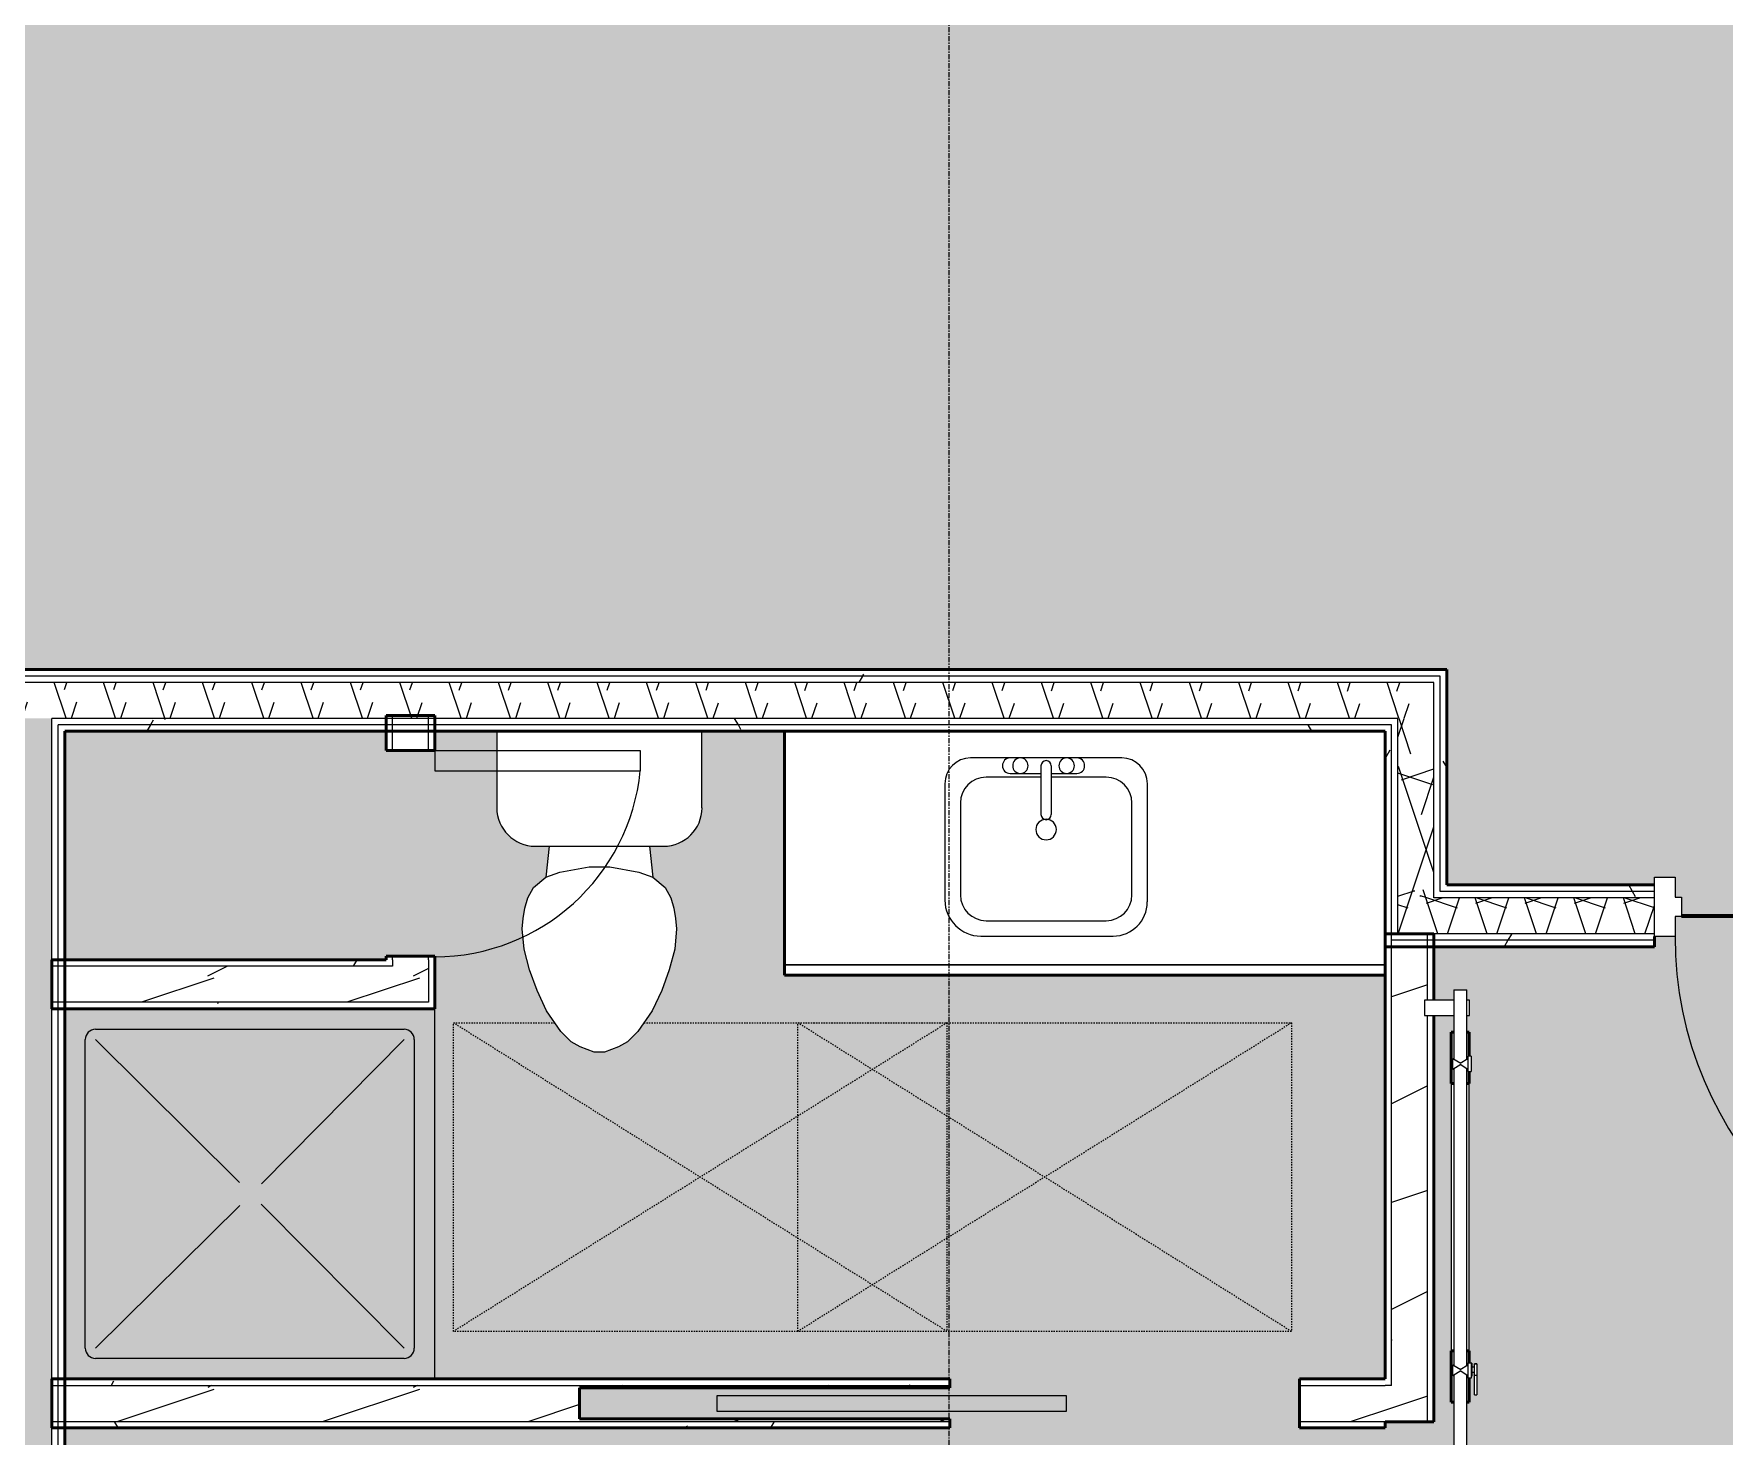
# Model space of a CAD drawing. Header units: inches. Extents: x -4292 to -464, y 9706 to 12474.
# Drawn here: x -2916.3 to -2751.9, y 11574.8 to 11711.2 of the extents above; entities that cross this region are included whole.
import ezdxf

# ---------------------------------------------------------------- set-up
doc = ezdxf.new("R2010")
doc.units = ezdxf.units.IN
doc.header["$MEASUREMENT"] = 0
doc.linetypes.add('Dash', pattern=[0.25, 0.125, -0.125])
doc.linetypes.add('Grid Line 1_2_', pattern=[0.875, 0.5, -0.125, 0.125, -0.125])
for name, color, linetype, lineweight in [('A-AREA-2', 32, 'Continuous', 70), ('A-AREA-PATT-4', 254, 'Continuous', 9), ('A-DOOR-1', 7, 'Continuous', 9), ('A-DOOR-2', 90, 'Continuous', 20), ('A-DOOR-3', 50, 'Continuous', 13), ('A-DOOR-4', 250, 'Continuous', 50), ('A-DOOR-6', 31, 'Continuous', 9), ('A-DOOR-FRAM', 31, 'Continuous', 20), ('A-GENM-HDLN-1', 7, 'Dash', 9), ('A-WALL', 113, 'Continuous', 13), ('A-WALL-2', 250, 'Continuous', 50), ('A-WALL-3', 50, 'Continuous', 13), ('A-WALL-PATT-1', 7, 'Continuous', 9), ('A-WALL-PATT-2', 8, 'Continuous', 9), ('A-WALL-PATT-5', 111, 'Continuous', 9), ('I-WALL-1', 2, 'Continuous', 50), ('P-SANR-FIXT-1', 7, 'Continuous', 9), ('Q-CASE-1', 250, 'Continuous', 50), ('Q-CASE-2', 7, 'Continuous', 9), ('S-GRID-1', 1, 'Grid Line 1_2_', 9)]:
    doc.layers.add(name, color=color, linetype=linetype, lineweight=lineweight)
doc.layers.add('A-AREA-PATT-6', color=254, linetype='Continuous', lineweight=9, transparency=1)
pattern_1 = [(0, (0, 0), (38.4, 9.6), [1.584, -27.216, 1.584, -27.216, -153.6]), (0, (0, 0), (38.4, 9.6), [-57.6, 1.584, -56.016, 1.584, -27.216, -67.2]), (0, (0, 0), (38.4, 9.6), [-144, 1.584, -17.616, 1.584, -46.416]), (120, (14.4, 4.8), (-27.513844, 28.4553755), [1.584, -27.216, 1.584, -27.216, -153.6]), (120, (14.4, 4.8), (-27.513844, 28.4553755), [-57.6, 1.584, -56.016, 1.584, -27.216, -67.2]), (120, (14.4, 4.8), (-27.513844, 28.4553755), [-144, 1.584, -17.616, 1.584, -46.416]), (240, (19.2, 24), (-10.886156, -38.0553755), [1.584, -27.216, 1.584, -27.216, -153.6]), (240, (19.2, 24), (-10.886156, -38.0553755), [-57.6, 1.584, -56.016, 1.584, -27.216, -67.2]), (240, (19.2, 24), (-10.886156, -38.0553755), [-144, 1.584, -17.616, 1.584, -46.416])]
pattern_2 = [(161.57, (0.6, 0.6), (-4.80033747, -0.00041462), [0, -34.152, 3.792, 0]), (18.43, (-0.6, 0.6), (-4.80033747, 0.00041462), [0, -34.152, 3.792, 0]), (108.43, (0.6, 0.6), (2.39913218, -12.00105099), [11.382, -26.562]), (71.57, (-0.6, 0.6), (2.39913218, 12.00105099), [11.382, -26.562])]
pattern_3 = [(216.87, (7.997, 19.992), (59.9755286, 39.9843071), [9.996, -89.964]), (206.565, (19.992, 13.994), (-19.991807, -19.992219), [22.352, -22.352]), (198.435, (19.992, 3.998), (-39.983821, -19.991955), [12.644, -50.576])]

msp = doc.modelspace()

# ---------------------------------------------------------------- hatches: boundary and pattern name
at = {"layer": 'A-AREA-PATT-4'}
h = msp.add_hatch(color=256, dxfattribs=at)
h.paths.add_polyline_path([(-2719.92, 11252.39), (-2714.91, 11252.39), (-2714.91, 11255.26), (-2717.72, 11255.26), (-2717.72, 11284.39), (-2718.67, 11284.39), (-2718.67, 11289.14), (-2717.72, 11289.14), (-2717.72, 11299.01), (-2733.85, 11299.01), (-2733.85, 11317.01), (-2729.85, 11317.01), (-2729.85, 11353.01), (-2733.85, 11353.01), (-2733.85, 11371.01), (-2717.72, 11371.01), (-2717.72, 11622.39), (-2718.72, 11622.39), (-2718.72, 11623.39), (-2720.72, 11623.39), (-2720.72, 11625.33), (-2721.35, 11625.33), (-2721.35, 11625.39), (-2756.1, 11625.39), (-2756.1, 11625.33), (-2756.72, 11625.33), (-2756.72, 11623.39), (-2758.72, 11623.39), (-2758.72, 11622.39), (-2780.17, 11622.39), (-2780.17, 11617.2), (-2778.23, 11617.2), (-2778.2, 11618.2), (-2776.98, 11618.2), (-2776.98, 11617.2), (-2776.7, 11617.2), (-2776.73, 11615.7), (-2776.98, 11615.7), (-2776.98, 11614.09), (-2776.73, 11614.09), (-2776.73, 11611.75), (-2776.55, 11611.75), (-2776.55, 11610.25), (-2776.73, 11610.25), (-2776.73, 11581.93), (-2776.55, 11581.93), (-2776.55, 11581.81), (-2776.48, 11581.76), (-2776.48, 11581.44), (-2776.23, 11581.44), (-2776.23, 11581.83), (-2775.98, 11581.78), (-2775.98, 11578.83), (-2776.23, 11578.89), (-2776.23, 11581.09), (-2776.48, 11581.04), (-2776.48, 11580.71), (-2776.55, 11580.71), (-2776.55, 11580.43), (-2776.73, 11580.43), (-2776.73, 11578.09), (-2776.98, 11578.09), (-2776.98, 11539.7), (-2776.7, 11539.7), (-2776.7, 11538.2), (-2776.98, 11538.2), (-2777, 11537.2), (-2778.23, 11537.2), (-2778.23, 11538.2), (-2780.17, 11538.2), (-2780.17, 11536.77), (-2759.72, 11536.77), (-2759.72, 11425.23), (-2764.47, 11425.23), (-2764.47, 11417.23), (-2800.22, 11417.23), (-2800.22, 11425.23), (-2889.32, 11425.23), (-2889.32, 11292.96), (-2881.82, 11292.96), (-2881.82, 11287.58), (-2886.57, 11287.58), (-2886.57, 11288.21), (-2913.32, 11288.21), (-2913.32, 11256.26), (-2886.57, 11256.26), (-2886.57, 11257.58), (-2881.82, 11257.58), (-2881.82, 11256.26), (-2754.72, 11256.26), (-2754.72, 11289.14), (-2748.67, 11289.14), (-2748.67, 11284.39), (-2749.97, 11284.39), (-2749.97, 11256.24), (-2752.94, 11256.24), (-2752.94, 11252.39), (-2720.92, 11252.39)], flags=0)
h.paths.add_polyline_path([(-2733.05, 11257.24), (-2747.92, 11257.24), (-2747.92, 11282.49), (-2738.42, 11282.49), (-2738.39, 11282.99), (-2737.93, 11282.99), (-2737.93, 11282.49), (-2721.66, 11282.49), (-2721.62, 11282.99), (-2720.94, 11282.99), (-2720.94, 11282.49), (-2719.92, 11282.49), (-2719.92, 11257.24), (-2720.92, 11257.24)], flags=0)
h.paths.add_polyline_path([(-2886.57, 11259.58), (-2911.73, 11259.58), (-2911.73, 11284.58), (-2885.73, 11284.58), (-2885.73, 11259.58), (-2885.95, 11259.58)], flags=0)
h.paths.add_polyline_path([(-2789.85, 11296.52), (-2824.85, 11296.52), (-2824.85, 11380.52), (-2789.85, 11380.52), (-2789.85, 11374.52), (-2788.85, 11374.52), (-2788.85, 11302.52), (-2789.85, 11302.52)], flags=0)
h.paths.add_polyline_path([(-2753.06, 11305.52), (-2773.85, 11305.52), (-2773.85, 11365.52), (-2743.85, 11365.52), (-2743.85, 11305.52), (-2750.6, 11305.52)], flags=0)
h.paths.add_polyline_path([(-2800.22, 11447.23), (-2764.47, 11447.23), (-2764.47, 11449.23), (-2800.22, 11449.23)], flags=0)
h.paths.add_polyline_path([(-2911.85, 11453.98), (-2794, 11453.98), (-2794, 11456.48), (-2793.25, 11456.48), (-2793.25, 11456.73), (-2791.87, 11456.73), (-2791.87, 11491.73), (-2793.25, 11491.73), (-2793.25, 11528.98), (-2794, 11528.98), (-2794, 11531.48), (-2793.25, 11531.48), (-2793.25, 11536.77), (-2784.92, 11536.77), (-2784.92, 11540.2), (-2780.17, 11540.2), (-2780.17, 11539.7), (-2778.23, 11539.7), (-2778.27, 11578.09), (-2778.48, 11578.09), (-2778.48, 11614.09), (-2778.23, 11614.09), (-2778.23, 11615.7), (-2780.17, 11615.7), (-2780.17, 11576.2), (-2784.92, 11576.2), (-2784.92, 11575.61), (-2793.25, 11575.61), (-2793.25, 11580.36), (-2784.92, 11580.36), (-2784.92, 11619.62), (-2843.32, 11619.62), (-2843.32, 11643.34), (-2851.35, 11643.34), (-2851.35, 11635.89), (-2851.47, 11634.93), (-2851.85, 11634.03), (-2852.44, 11633.26), (-2853.21, 11632.67), (-2854.11, 11632.29), (-2855.15, 11632.17), (-2856.46, 11632.17), (-2856.11, 11629.14), (-2854.92, 11628.14), (-2854.36, 11627.14), (-2854, 11625.63), (-2853.91, 11625.14), (-2853.82, 11624.14), (-2854, 11622.15), (-2854.54, 11620.14), (-2855.26, 11618.14), (-2856.26, 11616.06), (-2857.58, 11614.14), (-2858.58, 11613.14), (-2859.45, 11612.64), (-2860.82, 11612.14), (-2861.82, 11612.14), (-2863.25, 11612.67), (-2864.06, 11613.14), (-2865.06, 11614.14), (-2866.45, 11616.14), (-2867.38, 11618.14), (-2868.11, 11620.14), (-2868.65, 11622.15), (-2868.82, 11624.14), (-2868.65, 11625.63), (-2868.56, 11626.14), (-2868.29, 11627.14), (-2867.72, 11628.14), (-2866.53, 11629.14), (-2866.19, 11632.17), (-2867.57, 11632.17), (-2868.54, 11632.29), (-2869.44, 11632.67), (-2870.21, 11633.26), (-2870.87, 11634.2), (-2871.17, 11634.93), (-2871.3, 11635.89), (-2871.3, 11643.34), (-2877.32, 11643.34), (-2877.32, 11641.48), (-2882.07, 11641.48), (-2882.07, 11643.34), (-2913.32, 11643.34), (-2913.32, 11621.11), (-2882.07, 11621.11), (-2882.07, 11621.48), (-2877.32, 11621.48), (-2877.32, 11616.36), (-2913.32, 11616.36), (-2913.32, 11580.36), (-2827.25, 11580.36), (-2827.25, 11579.48), (-2863.25, 11579.48), (-2863.25, 11576.48), (-2827.25, 11576.48), (-2827.25, 11575.61), (-2913.32, 11575.61), (-2913.32, 11453.98)], flags=0)
h.paths.add_polyline_path([(-2781.92, 11453.98), (-2764.47, 11453.98), (-2764.47, 11532.02), (-2788.5, 11532.02), (-2788.5, 11531.48), (-2787.75, 11531.48), (-2787.75, 11528.98), (-2788.5, 11528.98), (-2788.5, 11528.73), (-2791.87, 11528.73), (-2791.87, 11493.73), (-2790.5, 11493.73), (-2790.5, 11456.73), (-2788.5, 11456.73), (-2788.5, 11456.48), (-2787.75, 11456.48), (-2787.75, 11453.98)], flags=0)
h.paths.add_polyline_path([(-2898.44, 11456.98), (-2911.85, 11456.98), (-2911.85, 11474.98), (-2893.85, 11474.98), (-2893.85, 11456.98)], flags=0)
h.paths.add_polyline_path([(-2893.85, 11477.98), (-2911.85, 11477.98), (-2911.85, 11537.98), (-2832.85, 11537.98), (-2832.85, 11477.98), (-2843.31, 11477.98)], flags=0)
h.paths.add_polyline_path([(-2911.85, 11540.91), (-2911.85, 11558.91), (-2893.85, 11558.91), (-2893.85, 11540.91), (-2903.41, 11540.91)], flags=0)
h.paths.add_polyline_path([(-2722.47, 11587.39), (-2722.47, 11623.39), (-2720.72, 11623.39), (-2720.72, 11587.39)], flags=0)
at = {"layer": 'A-AREA-PATT-6'}
h = msp.add_hatch(color=256, dxfattribs=at)
h.paths.add_polyline_path([(-2573.72, 10267.78), (-2609.72, 10267.78), (-2609.72, 10269.53), (-2573.72, 10269.53)], flags=0)
h.paths.add_polyline_path([(-2573.72, 11759), (-2609.72, 11759), (-2609.72, 11760.75), (-2573.72, 11760.75)], flags=0)
h.paths.add_polyline_path([(-2622.79, 10240.18), (-2589.26, 10240.18), (-2589.26, 10240.74), (-2587.26, 10240.74), (-2587.26, 10246.36), (-2573.72, 10246.36), (-2573.72, 10267.78), (-2571.97, 10267.78), (-2571.97, 10268.4), (-2570.72, 10268.4), (-2570.72, 10339.15), (-2571.97, 10339.15), (-2571.97, 10339.78), (-2573.72, 10339.78), (-2573.72, 10364.19), (-2493.57, 10364.19), (-2481.15, 10376.61), (-2481.68, 10377.14), (-2480.27, 10378.56), (-2478.9, 10377.19), (-2478.45, 10377.63), (-2477.17, 10376.35), (-2452.6, 10400.92), (-2453.88, 10402.2), (-2453.44, 10402.64), (-2454.81, 10404.01), (-2453.4, 10405.43), (-2452.87, 10404.9), (-2442.44, 10415.33), (-2453.18, 10426.07), (-2453.71, 10425.54), (-2455.12, 10426.95), (-2453.75, 10428.32), (-2454.2, 10428.76), (-2452.91, 10430.05), (-2477.49, 10454.62), (-2478.77, 10453.34), (-2479.21, 10453.78), (-2480.58, 10452.41), (-2481.99, 10453.82), (-2481.46, 10454.35), (-2490.13, 10463.01), (-2503.97, 10449.16), (-2508.22, 10449.16), (-2513.12, 10444.26), (-2513.12, 10449.16), (-2650.52, 10449.16), (-2650.52, 10470.39), (-2670.72, 10470.39), (-2670.72, 10469.64), (-2672.72, 10469.64), (-2672.72, 10471.58), (-2673.35, 10471.58), (-2673.35, 10473.39), (-2708.1, 10473.39), (-2708.1, 10471.58), (-2708.72, 10471.58), (-2708.72, 10469.64), (-2710.72, 10469.64), (-2710.72, 10470.39), (-2718.72, 10470.39), (-2718.72, 10469.64), (-2720.72, 10469.64), (-2720.72, 10471.58), (-2721.35, 10471.58), (-2721.35, 10473.39), (-2756.1, 10473.39), (-2756.1, 10471.58), (-2756.72, 10471.58), (-2756.72, 10469.64), (-2758.72, 10469.64), (-2758.72, 10470.39), (-2778.92, 10470.39), (-2778.92, 10449.44), (-3015.32, 10449.44), (-3015.32, 10470.39), (-3016.32, 10470.39), (-3016.32, 10470.64), (-3018.32, 10470.64), (-3018.32, 10472.58), (-3018.95, 10472.58), (-3018.95, 10473.39), (-3053.7, 10473.39), (-3053.7, 10472.58), (-3054.32, 10472.58), (-3054.32, 10470.64), (-3056.32, 10470.64), (-3056.32, 10470.39), (-3076.52, 10470.39), (-3076.52, 10449.44), (-3207.32, 10449.44), (-3207.32, 10470.39), (-3227.52, 10470.39), (-3227.52, 10470.64), (-3229.52, 10470.64), (-3229.52, 10472.58), (-3230.15, 10472.58), (-3230.15, 10473.39), (-3264.9, 10473.39), (-3264.9, 10472.58), (-3265.52, 10472.58), (-3265.52, 10470.64), (-3267.52, 10470.64), (-3267.52, 10470.39), (-3268.52, 10470.39), (-3268.52, 10449.16), (-3408.92, 10449.16), (-3408.92, 10851.39), (-3408.24, 10851.39), (-3408.24, 10852.89), (-3405.49, 10852.89), (-3405.49, 10869.57), (-3408.24, 10869.57), (-3408.24, 10871.07), (-3405.49, 10871.07), (-3405.49, 10889.26), (-3408.24, 10889.26), (-3408.24, 10890.76), (-3405.49, 10890.76), (-3405.49, 10908.94), (-3408.24, 10908.94), (-3408.24, 10910.44), (-3405.49, 10910.44), (-3405.49, 10928.62), (-3408.24, 10928.62), (-3408.24, 10930.12), (-3405.49, 10930.12), (-3405.49, 10948.31), (-3408.24, 10948.31), (-3408.24, 10949.81), (-3405.49, 10949.81), (-3405.49, 10967.99), (-3408.24, 10967.99), (-3408.24, 10969.49), (-3405.49, 10969.49), (-3405.49, 10987.67), (-3408.24, 10987.67), (-3408.24, 10989.17), (-3405.49, 10989.17), (-3405.49, 11007.36), (-3408.24, 11007.36), (-3408.24, 11008.86), (-3405.49, 11008.86), (-3405.49, 11027.04), (-3408.24, 11027.04), (-3408.24, 11028.54), (-3405.49, 11028.54), (-3405.49, 11046.73), (-3408.24, 11046.73), (-3408.24, 11048.23), (-3405.49, 11048.23), (-3405.49, 11066.41), (-3408.24, 11066.41), (-3408.24, 11067.91), (-3405.49, 11067.91), (-3405.49, 11086.29), (-3408.24, 11086.29), (-3408.24, 11087.79), (-3408.92, 11087.79), (-3408.92, 11649.61), (-3268.52, 11649.61), (-3268.52, 11628.39), (-3267.52, 11628.39), (-3267.52, 11628.14), (-3265.52, 11628.14), (-3265.52, 11626.2), (-3264.9, 11626.2), (-3264.9, 11625.39), (-3230.15, 11625.39), (-3230.15, 11626.2), (-3229.52, 11626.2), (-3229.52, 11628.14), (-3227.52, 11628.14), (-3227.52, 11628.39), (-3207.32, 11628.39), (-3207.32, 11649.34), (-3076.52, 11649.34), (-3076.52, 11628.39), (-3056.32, 11628.39), (-3056.32, 11628.14), (-3054.32, 11628.14), (-3054.32, 11626.2), (-3053.7, 11626.2), (-3053.7, 11625.39), (-3018.95, 11625.39), (-3018.95, 11626.2), (-3018.32, 11626.2), (-3018.32, 11628.14), (-3016.32, 11628.14), (-3016.32, 11628.39), (-3015.32, 11628.39), (-3015.32, 11649.34), (-2778.92, 11649.34), (-2778.92, 11628.39), (-2758.72, 11628.39), (-2758.72, 11629.14), (-2756.72, 11629.14), (-2756.72, 11627.2), (-2756.1, 11627.2), (-2756.1, 11625.39), (-2721.35, 11625.39), (-2721.35, 11627.2), (-2720.72, 11627.2), (-2720.72, 11629.14), (-2718.72, 11629.14), (-2718.72, 11628.39), (-2710.72, 11628.39), (-2710.72, 11629.14), (-2708.72, 11629.14), (-2708.72, 11627.2), (-2708.1, 11627.2), (-2708.1, 11625.39), (-2673.35, 11625.39), (-2673.35, 11627.2), (-2672.72, 11627.2), (-2672.72, 11629.14), (-2670.72, 11629.14), (-2670.72, 11628.39), (-2650.52, 11628.39), (-2650.52, 11649.61), (-2513.12, 11649.61), (-2513.12, 11654.52), (-2508.22, 11649.61), (-2503.97, 11649.61), (-2490.13, 11635.76), (-2481.46, 11644.43), (-2481.99, 11644.96), (-2480.58, 11646.37), (-2479.21, 11645), (-2478.77, 11645.44), (-2477.49, 11644.16), (-2452.91, 11668.73), (-2454.2, 11670.02), (-2453.75, 11670.46), (-2455.12, 11671.83), (-2453.71, 11673.24), (-2453.18, 11672.71), (-2442.44, 11683.45), (-2452.87, 11693.88), (-2453.4, 11693.35), (-2454.81, 11694.77), (-2453.44, 11696.14), (-2453.88, 11696.58), (-2452.6, 11697.86), (-2477.17, 11722.43), (-2478.45, 11721.15), (-2478.9, 11721.59), (-2480.27, 11720.22), (-2481.68, 11721.64), (-2481.15, 11722.17), (-2493.57, 11734.59), (-2573.72, 11734.59), (-2573.72, 11759), (-2571.97, 11759), (-2571.97, 11759.63), (-2570.72, 11759.63), (-2570.72, 11830.38), (-2571.97, 11830.38), (-2571.97, 11831), (-2573.72, 11831), (-2573.72, 11852.41), (-2587.26, 11852.41), (-2587.26, 11858.04), (-2589.26, 11858.04), (-2589.26, 11858.6), (-2625.26, 11858.6), (-2625.26, 11858.04), (-2627.26, 11858.04), (-2627.26, 11852.41), (-2634.92, 11852.41), (-2634.92, 11716.64), (-2736.7, 11716.64), (-2736.7, 11737.59), (-2737.7, 11737.59), (-2737.7, 11737.84), (-2739.7, 11737.84), (-2739.7, 11739.78), (-2740.32, 11739.78), (-2740.32, 11740.59), (-2775.07, 11740.59), (-2775.07, 11739.78), (-2775.7, 11739.78), (-2775.7, 11737.84), (-2777.7, 11737.84), (-2777.7, 11737.59), (-2797.9, 11737.59), (-2797.9, 11716.64), (-3072.92, 11716.64), (-3072.92, 11737.59), (-3093.12, 11737.59), (-3093.12, 11736.84), (-3095.12, 11736.84), (-3095.12, 11738.78), (-3095.75, 11738.78), (-3095.75, 11740.59), (-3130.5, 11740.59), (-3130.5, 11738.78), (-3131.12, 11738.78), (-3131.12, 11736.84), (-3133.12, 11736.84), (-3133.12, 11737.59), (-3141.12, 11737.59), (-3141.12, 11736.84), (-3143.12, 11736.84), (-3143.12, 11738.78), (-3143.75, 11738.78), (-3143.75, 11740.59), (-3178.5, 11740.59), (-3178.5, 11738.78), (-3179.12, 11738.78), (-3179.12, 11736.84), (-3181.12, 11736.84), (-3181.12, 11737.59), (-3201.32, 11737.59), (-3201.32, 11716.64), (-3418.52, 11716.64), (-3418.52, 11747.19), (-3455.52, 11747.19), (-3455.52, 11746.44), (-3457.52, 11746.44), (-3457.52, 11748.38), (-3458.15, 11748.38), (-3458.15, 11750.19), (-3492.9, 11750.19), (-3492.9, 11748.38), (-3493.52, 11748.38), (-3493.52, 11746.44), (-3495.52, 11746.44), (-3495.52, 11747.19), (-3498.92, 11747.19), (-3498.92, 11726.99), (-3499.17, 11726.99), (-3499.17, 11724.99), (-3501.11, 11724.99), (-3501.11, 11724.36), (-3501.92, 11724.36), (-3501.92, 11689.61), (-3501.11, 11689.61), (-3501.11, 11688.99), (-3499.17, 11688.99), (-3499.17, 11686.99), (-3498.92, 11686.99), (-3498.92, 11685.99), (-3477.97, 11685.99), (-3477.97, 11551.36), (-3479.87, 11551.36), (-3479.87, 11515.24), (-3486.06, 11515.24), (-3486.06, 11466.74), (-3479.87, 11466.74), (-3479.87, 11430.61), (-3607, 11430.61), (-3607, 11436.24), (-3609, 11436.24), (-3609, 11436.8), (-3645, 11436.8), (-3645, 11436.24), (-3647, 11436.24), (-3647, 11430.61), (-3662.12, 11430.61), (-3662.12, 11378.79), (-3652.72, 11378.79), (-3652.72, 11379.54), (-3650.72, 11379.54), (-3650.72, 11377.6), (-3650.1, 11377.6), (-3650.1, 11375.79), (-3615.35, 11375.79), (-3615.35, 11377.6), (-3614.72, 11377.6), (-3614.72, 11379.54), (-3612.72, 11379.54), (-3612.72, 11378.79), (-3477.97, 11378.79), (-3477.97, 11027.19), (-3498.92, 11027.19), (-3498.92, 11006.99), (-3499.17, 11006.99), (-3499.17, 11004.99), (-3501.11, 11004.99), (-3501.11, 11004.36), (-3501.92, 11004.36), (-3501.92, 10969.61), (-3501.11, 10969.61), (-3501.11, 10968.99), (-3499.17, 10968.99), (-3499.17, 10966.99), (-3498.92, 10966.99), (-3498.92, 10965.99), (-3477.97, 10965.99), (-3477.97, 10710.39), (-3498.92, 10710.39), (-3498.92, 10709.39), (-3499.17, 10709.39), (-3499.17, 10707.39), (-3501.11, 10707.39), (-3501.11, 10706.76), (-3501.92, 10706.76), (-3501.92, 10672.01), (-3501.11, 10672.01), (-3501.11, 10671.39), (-3499.17, 10671.39), (-3499.17, 10669.39), (-3498.92, 10669.39), (-3498.92, 10649.19), (-3477.97, 10649.19), (-3477.97, 10412.79), (-3498.92, 10412.79), (-3498.92, 10392.59), (-3499.17, 10392.59), (-3499.17, 10390.59), (-3501.11, 10390.59), (-3501.11, 10389.96), (-3501.92, 10389.96), (-3501.92, 10355.21), (-3501.11, 10355.21), (-3501.11, 10354.59), (-3499.17, 10354.59), (-3499.17, 10352.59), (-3498.92, 10352.59), (-3498.92, 10351.59), (-3496.92, 10351.59), (-3496.92, 10352.34), (-3494.92, 10352.34), (-3494.92, 10350.4), (-3494.3, 10350.4), (-3494.3, 10348.59), (-3459.55, 10348.59), (-3459.55, 10350.4), (-3458.92, 10350.4), (-3458.92, 10352.34), (-3456.92, 10352.34), (-3456.92, 10351.59), (-3418.52, 10351.59), (-3418.52, 10382.14), (-3201.32, 10382.14), (-3201.32, 10361.19), (-3181.12, 10361.19), (-3181.12, 10361.94), (-3179.12, 10361.94), (-3179.12, 10360), (-3178.5, 10360), (-3178.5, 10358.19), (-3143.75, 10358.19), (-3143.75, 10360), (-3143.12, 10360), (-3143.12, 10361.94), (-3141.12, 10361.94), (-3141.12, 10361.19), (-3133.12, 10361.19), (-3133.12, 10361.94), (-3131.12, 10361.94), (-3131.12, 10360), (-3130.5, 10360), (-3130.5, 10358.19), (-3095.75, 10358.19), (-3095.75, 10360), (-3095.12, 10360), (-3095.12, 10361.94), (-3093.12, 10361.94), (-3093.12, 10361.19), (-3072.92, 10361.19), (-3072.92, 10382.14), (-2797.9, 10382.14), (-2797.9, 10361.19), (-2777.7, 10361.19), (-2777.7, 10360.94), (-2775.7, 10360.94), (-2775.7, 10359), (-2775.07, 10359), (-2775.07, 10358.19), (-2740.32, 10358.19), (-2740.32, 10359), (-2739.7, 10359), (-2739.7, 10360.94), (-2737.7, 10360.94), (-2737.7, 10361.19), (-2736.7, 10361.19), (-2736.7, 10382.14), (-2634.92, 10382.14), (-2634.92, 10246.36), (-2637.92, 10246.36), (-2637.92, 10240.18), (-2634.51, 10240.18), (-2634.49, 10246.36), (-2627.26, 10246.36), (-2627.26, 10240.74), (-2625.26, 10240.74), (-2625.26, 10240.18)], flags=0)
h.paths.add_polyline_path([(-2609.72, 10338.03), (-2609.72, 10339.78), (-2573.72, 10339.78), (-2573.72, 10338.03), (-2595.23, 10338.03)], flags=0)
h.paths.add_polyline_path([(-2573.72, 11829.25), (-2609.72, 11829.25), (-2609.72, 11831), (-2573.72, 11831)], flags=0)
at = {"layer": 'A-WALL-PATT-1'}
h = msp.add_hatch(dxfattribs=at)
h.set_pattern_fill('FP_1', color=256, style=0, pattern_type=2)
h.set_pattern_definition(pattern_1)
h.paths.add_polyline_path([(-2784.92, 11536.77), (-2784.3, 11536.77), (-2784.3, 11540.2), (-2784.92, 11540.2)], flags=0)
h.paths.add_polyline_path([(-2784.92, 11579.73), (-2784.3, 11579.73), (-2784.3, 11623.65), (-2784.92, 11623.65), (-2784.92, 11580.36)], flags=0)
h = msp.add_hatch(dxfattribs=at)
h.set_pattern_fill('FP_1', color=256, style=0, pattern_type=2)
h.set_pattern_definition(pattern_1)
h.paths.add_polyline_path([(-2881.45, 11620.48), (-2881.45, 11621.11), (-2913.32, 11621.11), (-2913.32, 11620.48), (-2898.44, 11620.48)], flags=0)
h = msp.add_hatch(dxfattribs=at)
h.set_pattern_fill('FP_1', color=256, style=0, pattern_type=2)
h.set_pattern_definition(pattern_1)
h.paths.add_polyline_path([(-2881.45, 11616.36), (-2877.32, 11616.36), (-2877.32, 11616.98), (-2913.32, 11616.98), (-2913.32, 11616.36), (-2898.44, 11616.36)], flags=0)
h = msp.add_hatch(dxfattribs=at)
h.set_pattern_fill('FP_1', color=256, style=0, pattern_type=2)
h.set_pattern_definition(pattern_1)
h.paths.add_polyline_path([(-2911.85, 11579.73), (-2827.25, 11579.73), (-2827.25, 11580.36), (-2913.32, 11580.35), (-2913.32, 11579.73)], flags=0)
h.paths.add_polyline_path([(-2793.25, 11579.73), (-2784.92, 11579.73), (-2784.92, 11580.36), (-2793.25, 11580.36)], flags=0)
h = msp.add_hatch(dxfattribs=at)
h.set_pattern_fill('FP_1', color=256, style=0, pattern_type=2)
h.set_pattern_definition(pattern_1)
h.paths.add_polyline_path([(-2850.73, 11575.61), (-2827.25, 11575.61), (-2827.25, 11576.23), (-2913.32, 11576.23), (-2913.32, 11575.61), (-2863.25, 11575.61)], flags=0)
h.paths.add_polyline_path([(-2793.25, 11575.61), (-2784.92, 11575.61), (-2784.92, 11576.23), (-2793.25, 11576.23)], flags=0)
at = {"layer": 'A-WALL-PATT-2'}
h = msp.add_hatch(dxfattribs=at)
h.set_pattern_fill('FP_2', color=256, style=0, pattern_type=2)
h.set_pattern_definition(pattern_3)
h.paths.add_polyline_path([(-2780.8, 11536.15), (-2780.8, 11538.2), (-2781.08, 11538.2), (-2781.08, 11539.7), (-2780.8, 11539.7), (-2780.8, 11540.2), (-2784.3, 11540.2), (-2784.3, 11536.15)], flags=0)
h.paths.add_polyline_path([(-2784.3, 11576.2), (-2780.8, 11576.2), (-2780.8, 11615.7), (-2781.08, 11615.7), (-2781.08, 11617.2), (-2780.8, 11617.2), (-2780.8, 11623.65), (-2784.3, 11623.65), (-2784.3, 11576.23)], flags=0)
h = msp.add_hatch(dxfattribs=at)
h.set_pattern_fill('FP_2', color=256, style=0, pattern_type=2)
h.set_pattern_definition(pattern_3)
h.paths.add_polyline_path([(-2877.95, 11616.98), (-2877.95, 11620.48), (-2913.32, 11620.48), (-2913.32, 11616.98), (-2898.44, 11616.98)], flags=0)
h = msp.add_hatch(dxfattribs=at)
h.set_pattern_fill('FP_2', color=256, style=0, pattern_type=2)
h.set_pattern_definition(pattern_3)
h.paths.add_polyline_path([(-2784.92, 11576.2), (-2784.3, 11576.24), (-2784.3, 11579.73), (-2793.25, 11579.73), (-2793.25, 11576.23), (-2784.92, 11576.23)], flags=0)
h.paths.add_polyline_path([(-2863.25, 11576.23), (-2827.25, 11576.23), (-2827.25, 11576.48), (-2863.25, 11576.48), (-2863.25, 11579.48), (-2827.25, 11579.48), (-2827.25, 11579.73), (-2913.32, 11579.73), (-2913.32, 11576.23), (-2893.85, 11576.23)], flags=0)
at = {"layer": 'A-WALL-PATT-5'}
h = msp.add_hatch(dxfattribs=at)
h.set_pattern_fill('FP_1', color=256, style=0, pattern_type=2)
h.set_pattern_definition(pattern_1)
h.paths.add_polyline_path([(-3015.32, 11648.71), (-2778.92, 11648.72), (-2778.92, 11649.34), (-3015.32, 11649.34)], flags=0)
h = msp.add_hatch(dxfattribs=at)
h.set_pattern_fill('FP_1', color=256, style=0, pattern_type=2)
h.set_pattern_definition(pattern_1)
h.paths.add_polyline_path([(-3014.7, 11648.09), (-2779.55, 11648.09), (-2779.55, 11648.71), (-3014.7, 11648.71), (-3014.7, 11648.11)], flags=0)
h = msp.add_hatch(dxfattribs=at)
h.set_pattern_fill('FP_1', color=256, style=0, pattern_type=2)
h.set_pattern_definition(pattern_1)
h.paths.add_polyline_path([(-2778.92, 11628.39), (-2778.92, 11648.71), (-2779.55, 11648.71), (-2779.55, 11628.39)], flags=0)
h = msp.add_hatch(dxfattribs=at)
h.set_pattern_fill('FP_66', color=256, style=0, pattern_type=2)
h.set_pattern_definition(pattern_2)
h.paths.add_polyline_path([(-3014.07, 11644.59), (-2780.17, 11644.61), (-2780.17, 11648.09), (-3014.07, 11648.09)], flags=0)
h = msp.add_hatch(dxfattribs=at)
h.set_pattern_fill('FP_1', color=256, style=0, pattern_type=2)
h.set_pattern_definition(pattern_1)
h.paths.add_polyline_path([(-3010.57, 11643.96), (-2918.07, 11643.96), (-2918.07, 11644.59), (-3010.57, 11644.59)], flags=0)
h.paths.add_polyline_path([(-2788.18, 11643.96), (-2783.67, 11643.97), (-2783.67, 11644.59), (-2914.57, 11644.59), (-2914.57, 11643.96), (-2798.61, 11643.96)], flags=0)
h = msp.add_hatch(dxfattribs=at)
h.set_pattern_fill('FP_1', color=256, style=0, pattern_type=2)
h.set_pattern_definition(pattern_1)
h.paths.add_polyline_path([(-2784.92, 11643.34), (-2784.3, 11643.34), (-2784.3, 11643.96), (-2913.95, 11643.96), (-2913.95, 11643.34), (-2788.18, 11643.34)], flags=0)
h.paths.add_polyline_path([(-2918.7, 11643.34), (-2918.7, 11643.96), (-3009.95, 11643.96), (-3009.95, 11643.34), (-2919.32, 11643.34)], flags=0)
h = msp.add_hatch(dxfattribs=at)
h.set_pattern_fill('FP_66', color=256, style=0, pattern_type=2)
h.set_pattern_definition(pattern_2)
h.paths.add_polyline_path([(-2918.07, 11255.36), (-2914.57, 11255.36), (-2914.57, 11644.59), (-2918.07, 11644.59), (-2918.07, 11283.91)], flags=0)
h = msp.add_hatch(dxfattribs=at)
h.set_pattern_fill('FP_1', color=256, style=0, pattern_type=2)
h.set_pattern_definition(pattern_1)
h.paths.add_polyline_path([(-2914.57, 11255.64), (-2913.95, 11255.64), (-2913.95, 11449.85), (-2914.57, 11449.85), (-2914.57, 11283.91)], flags=0)
h.paths.add_polyline_path([(-2914.25, 11453.35), (-2913.95, 11453.35), (-2913.95, 11643.96), (-2914.57, 11643.96), (-2914.57, 11453.35)], flags=0)
h = msp.add_hatch(dxfattribs=at)
h.set_pattern_fill('FP_66', color=256, style=0, pattern_type=2)
h.set_pattern_definition(pattern_2)
h.paths.add_polyline_path([(-2783.67, 11627.14), (-2780.17, 11627.14), (-2780.17, 11644.59), (-2783.67, 11644.59), (-2783.67, 11627.76)], flags=0)
h = msp.add_hatch(dxfattribs=at)
h.set_pattern_fill('FP_1', color=256, style=0, pattern_type=2)
h.set_pattern_definition(pattern_1)
h.paths.add_polyline_path([(-2913.32, 11255.64), (-2913.32, 11449.85), (-2913.95, 11449.85), (-2913.95, 11255.64)], flags=0)
h.paths.add_polyline_path([(-2913.95, 11453.35), (-2913.32, 11453.35), (-2913.32, 11643.34), (-2913.95, 11643.34), (-2913.95, 11456.98)], flags=0)
h = msp.add_hatch(dxfattribs=at)
h.set_pattern_fill('FP_1', color=256, style=0, pattern_type=2)
h.set_pattern_definition(pattern_1)
h.paths.add_polyline_path([(-2784.92, 11623.65), (-2784.3, 11623.65), (-2784.3, 11643.34), (-2784.92, 11643.34), (-2784.92, 11626.44)], flags=0)
h = msp.add_hatch(dxfattribs=at)
h.set_pattern_fill('FP_66', color=256, style=0, pattern_type=2)
h.set_pattern_definition(pattern_2)
h.paths.add_polyline_path([(-2651.77, 11623.64), (-2645.77, 11623.64), (-2645.77, 11627.14), (-2670.72, 11627.14), (-2670.72, 11623.64), (-2664.14, 11623.64)], flags=0)
h.paths.add_polyline_path([(-2717.1, 11623.64), (-2710.72, 11623.64), (-2710.72, 11627.14), (-2718.72, 11627.14), (-2718.72, 11623.64), (-2717.72, 11623.64)], flags=0)
h.paths.add_polyline_path([(-2760.61, 11623.64), (-2758.72, 11623.64), (-2758.72, 11627.14), (-2783.67, 11627.14), (-2783.66, 11623.65), (-2774.4, 11623.64)], flags=0)
h = msp.add_hatch(dxfattribs=at)
h.set_pattern_fill('FP_1', color=256, style=0, pattern_type=2)
h.set_pattern_definition(pattern_1)
h.paths.add_polyline_path([(-2664.14, 11627.14), (-2649.27, 11627.14), (-2649.27, 11627.76), (-2670.72, 11627.76), (-2670.72, 11627.14), (-2665.93, 11627.14)], flags=0)
h.paths.add_polyline_path([(-2710.72, 11627.14), (-2710.72, 11627.76), (-2718.72, 11627.76), (-2718.72, 11627.14), (-2712.97, 11627.14)], flags=0)
h.paths.add_polyline_path([(-2780.17, 11627.14), (-2758.72, 11627.14), (-2758.72, 11627.76), (-2780.17, 11627.76)], flags=0)
h = msp.add_hatch(dxfattribs=at)
h.set_pattern_fill('FP_1', color=256, style=0, pattern_type=2)
h.set_pattern_definition(pattern_1)
h.paths.add_polyline_path([(-2649.9, 11627.76), (-2649.9, 11628.39), (-2670.72, 11628.39), (-2670.72, 11627.76), (-2650.36, 11627.76)], flags=0)
h.paths.add_polyline_path([(-2718.72, 11627.76), (-2710.72, 11627.76), (-2710.72, 11628.39), (-2718.72, 11628.39)], flags=0)
h.paths.add_polyline_path([(-2774.4, 11627.76), (-2758.72, 11627.76), (-2758.72, 11628.39), (-2779.55, 11628.39), (-2779.55, 11627.76)], flags=0)
h = msp.add_hatch(dxfattribs=at)
h.set_pattern_fill('FP_1', color=256, style=0, pattern_type=2)
h.set_pattern_definition(pattern_1)
h.paths.add_polyline_path([(-2650.36, 11623.01), (-2649.27, 11623.01), (-2649.27, 11623.64), (-2670.72, 11623.64), (-2670.72, 11623.01), (-2651.81, 11623.01)], flags=0)
h.paths.add_polyline_path([(-2712.35, 11623.01), (-2710.72, 11623.01), (-2710.72, 11623.64), (-2712.97, 11623.64), (-2712.97, 11623.01)], flags=0)
h.paths.add_polyline_path([(-2716.47, 11623.01), (-2716.47, 11623.64), (-2718.72, 11623.64), (-2718.72, 11623.01), (-2717.1, 11623.01)], flags=0)
h.paths.add_polyline_path([(-2758.72, 11623.01), (-2758.72, 11623.64), (-2780.17, 11623.64), (-2780.17, 11623.01), (-2760.61, 11623.01)], flags=0)
h = msp.add_hatch(dxfattribs=at)
h.set_pattern_fill('FP_1', color=256, style=0, pattern_type=2)
h.set_pattern_definition(pattern_1)
h.paths.add_polyline_path([(-2650.36, 11622.39), (-2649.27, 11622.39), (-2649.27, 11623.01), (-2670.72, 11623.01), (-2670.72, 11622.39), (-2651.85, 11622.39)], flags=0)
h.paths.add_polyline_path([(-2717.72, 11622.39), (-2717.1, 11622.39), (-2717.1, 11623.01), (-2718.72, 11623.01), (-2718.72, 11622.39)], flags=0)
h.paths.add_polyline_path([(-2712.35, 11622.39), (-2710.72, 11622.39), (-2710.72, 11623.01), (-2712.35, 11623.01)], flags=0)
h.paths.add_polyline_path([(-2758.72, 11622.39), (-2758.72, 11623.01), (-2780.17, 11623.01), (-2780.17, 11622.39), (-2760.61, 11622.39)], flags=0)

# ---------------------------------------------------------------- linework, layer by layer
at = {"layer": 'A-AREA-2'}
msp.add_line((-2756.1, 11625.39), (-2721.35, 11625.39), dxfattribs=at)
at = {"layer": 'A-DOOR-1'}
for p, q in [((-2776.48, 11581.89), (-2776.55, 11581.89)), ((-2776.48, 11581.81), (-2776.48, 11581.89)), ((-2776.48, 11581.89), (-2776.48, 11581.64)), ((-2776.48, 11581.64), (-2776.48, 11580.89)), ((-2776.23, 11581.51), (-2776.48, 11581.51)), ((-2776.23, 11581.51), (-2776.48, 11581.51)), ((-2775.98, 11581.83), (-2776.23, 11581.83)), ((-2775.98, 11581.79), (-2776.23, 11581.79)), ((-2776.23, 11580.69), (-2776.23, 11581.76)), ((-2775.98, 11581.76), (-2775.98, 11580.69)), ((-2776.55, 11580.64), (-2776.48, 11580.64)), ((-2776.48, 11581.01), (-2776.23, 11581.01)), ((-2776.48, 11581.01), (-2776.23, 11581.01)), ((-2776.48, 11580.89), (-2776.48, 11580.64)), ((-2776.48, 11580.64), (-2776.48, 11580.71)), ((-2775.98, 11580.69), (-2776.23, 11580.69)), ((-2776.23, 11578.82), (-2775.98, 11578.82))]:
    msp.add_line(p, q, dxfattribs=at)
msp.add_arc((-2877.32, 11641.48), 20.07, 270, 354.2799, dxfattribs=at)
for points in [[(-2776.23, 11581.78), (-2776.23, 11581.8), (-2776.23, 11581.81), (-2776.23, 11581.83)], [(-2775.98, 11581.83), (-2775.98, 11581.81), (-2775.98, 11581.8), (-2775.98, 11581.78)]]:
    msp.add_open_spline(points, degree=3, dxfattribs=at)
for points, knots in [([(-2776.23, 11578.83), (-2776.23, 11578.82), (-2776.23, 11578.8), (-2776.23, 11578.84), (-2776.23, 11579.17), (-2776.23, 11579.49), (-2776.23, 11579.83), (-2776.23, 11580.24), (-2776.23, 11580.69)], [0.4885654, 0.4885654, 0.4885654, 0.4885654, 0.4969616, 0.5563887, 0.6054888, 0.6485379, 0.6854273, 0.722227, 0.722227, 0.722227, 0.722227]), ([(-2775.98, 11580.69), (-2775.98, 11580.24), (-2775.98, 11579.83), (-2775.98, 11579.49), (-2775.98, 11579.17), (-2775.98, 11578.84), (-2775.98, 11578.8), (-2775.98, 11578.82), (-2775.98, 11578.83)], [-0.722227, -0.722227, -0.722227, -0.722227, -0.6854273, -0.6485379, -0.6054888, -0.5563887, -0.4969616, -0.4885654, -0.4885654, -0.4885654, -0.4885654])]:
    msp.add_open_spline(points, degree=3, knots=knots, dxfattribs=at)
at = {"layer": 'A-DOOR-2'}
for p, q in [((-2877.32, 11641.48), (-2857.36, 11641.48)), ((-2877.32, 11641.48), (-2877.32, 11639.48)), ((-2857.36, 11641.48), (-2857.36, 11639.48)), ((-2877.32, 11639.48), (-2857.36, 11639.48)), ((-2849.91, 11578.73), (-2849.91, 11577.23)), ((-2815.91, 11578.73), (-2849.91, 11578.73)), ((-2815.91, 11577.23), (-2815.91, 11578.73)), ((-2849.91, 11577.23), (-2815.91, 11577.23))]:
    msp.add_line(p, q, dxfattribs=at)
at = {"layer": 'A-DOOR-3'}
for p, q in [((-2778.23, 11618.2), (-2778.23, 11611.43)), ((-2778.23, 11618.2), (-2777.6, 11618.2)), ((-2777.6, 11618.2), (-2776.98, 11618.2)), ((-2776.98, 11611.42), (-2776.98, 11618.2)), ((-2778.23, 11617.2), (-2781.08, 11617.2)), ((-2781.08, 11617.2), (-2781.08, 11615.7)), ((-2781.08, 11615.7), (-2778.23, 11615.7)), ((-2776.7, 11617.2), (-2776.98, 11617.2)), ((-2776.98, 11615.7), (-2776.7, 11615.7)), ((-2776.7, 11615.7), (-2776.7, 11617.2)), ((-2777.56, 11611.02), (-2778.31, 11611.49)), ((-2778.31, 11610.99), (-2778.31, 11611.49)), ((-2778.31, 11610.49), (-2778.31, 11610.99)), ((-2778.31, 11610.49), (-2777.56, 11610.96)), ((-2776.87, 11611.49), (-2777.62, 11611.02)), ((-2777.62, 11610.96), (-2776.87, 11610.49)), ((-2776.55, 11611.75), (-2776.87, 11611.75)), ((-2776.87, 11611.75), (-2776.87, 11610.25)), ((-2776.55, 11611.75), (-2776.55, 11610.25)), ((-2778.48, 11609.09), (-2778.48, 11583.09)), ((-2778.23, 11610.54), (-2778.23, 11581.64)), ((-2776.98, 11581.63), (-2776.98, 11610.55)), ((-2776.87, 11610.25), (-2776.55, 11610.25)), ((-2776.73, 11583.09), (-2776.73, 11609.09)), ((-2777.56, 11581.23), (-2778.31, 11581.7)), ((-2778.31, 11581.2), (-2778.31, 11581.7)), ((-2778.31, 11580.7), (-2778.31, 11581.2)), ((-2778.31, 11580.7), (-2777.56, 11581.17)), ((-2776.87, 11581.7), (-2777.62, 11581.23)), ((-2777.62, 11581.17), (-2776.87, 11580.7)), ((-2776.87, 11581.93), (-2776.55, 11581.93)), ((-2776.87, 11581.93), (-2776.87, 11580.43)), ((-2776.55, 11581.93), (-2776.55, 11580.43)), ((-2778.23, 11580.75), (-2778.23, 11537.2)), ((-2776.98, 11537.2), (-2776.98, 11580.76)), ((-2776.55, 11580.43), (-2776.87, 11580.43))]:
    msp.add_line(p, q, dxfattribs=at)
at = {"layer": 'A-DOOR-4'}
for p, q in [((-2778.48, 11614.09), (-2778.22, 11614.09)), ((-2778.48, 11609.09), (-2778.48, 11614.09)), ((-2776.98, 11614.09), (-2776.73, 11614.09)), ((-2776.73, 11614.09), (-2776.73, 11611.75)), ((-2778.22, 11609.09), (-2778.48, 11609.09)), ((-2776.73, 11609.09), (-2776.98, 11609.09)), ((-2776.73, 11610.25), (-2776.73, 11609.09)), ((-2778.48, 11583.09), (-2778.22, 11583.09)), ((-2778.48, 11578.09), (-2778.48, 11583.09)), ((-2776.98, 11583.09), (-2776.73, 11583.09)), ((-2776.73, 11583.09), (-2776.73, 11581.93)), ((-2776.73, 11580.43), (-2776.73, 11578.09)), ((-2778.2, 11578.09), (-2778.48, 11578.09)), ((-2776.73, 11578.09), (-2777, 11578.09))]:
    msp.add_line(p, q, dxfattribs=at)
at = {"layer": 'A-DOOR-6'}
msp.add_arc((-2720.72, 11623.39), 36, 180, 270, dxfattribs=at)
at = {"layer": 'A-DOOR-FRAM'}
for p, q in [((-2758.72, 11629.14), (-2756.72, 11629.14)), ((-2758.72, 11623.39), (-2758.72, 11629.14)), ((-2756.72, 11629.14), (-2756.72, 11627.2)), ((-2756.72, 11627.2), (-2756.1, 11627.2)), ((-2756.1, 11627.2), (-2756.1, 11625.33)), ((-2756.72, 11625.33), (-2756.72, 11623.39)), ((-2756.1, 11625.33), (-2756.72, 11625.33)), ((-2756.72, 11623.39), (-2758.72, 11623.39))]:
    msp.add_line(p, q, dxfattribs=at)
at = {"layer": 'A-GENM-HDLN-1'}
for p, q in [((-2827.52, 11584.98), (-2875.52, 11614.98)), ((-2827.52, 11614.98), (-2875.52, 11584.98)), ((-2875.52, 11584.98), (-2875.52, 11614.98)), ((-2875.52, 11614.98), (-2865.65, 11614.98)), ((-2857, 11614.98), (-2827.52, 11614.98)), ((-2794.02, 11584.98), (-2842.02, 11614.98)), ((-2794.02, 11614.98), (-2842.02, 11584.98)), ((-2842.02, 11584.98), (-2842.02, 11614.98)), ((-2842.02, 11614.98), (-2794.02, 11614.98)), ((-2827.52, 11614.98), (-2827.52, 11584.98)), ((-2794.02, 11614.98), (-2794.02, 11584.98)), ((-2827.52, 11584.98), (-2875.52, 11584.98)), ((-2794.02, 11584.98), (-2842.02, 11584.98))]:
    msp.add_line(p, q, dxfattribs=at)
at = {"layer": 'A-WALL'}
for p, q in [((-2779.55, 11648.71), (-3014.7, 11648.71)), ((-2779.55, 11627.76), (-2779.55, 11648.71)), ((-2780.17, 11648.09), (-3014.07, 11648.09)), ((-2780.17, 11627.14), (-2780.17, 11648.09)), ((-2914.57, 11255.36), (-2914.57, 11644.59)), ((-2783.67, 11644.59), (-2914.57, 11644.59)), ((-2913.95, 11255.36), (-2913.95, 11643.96)), ((-2784.3, 11643.96), (-2913.95, 11643.96)), ((-2784.3, 11623.01), (-2784.3, 11643.96)), ((-2783.67, 11623.64), (-2783.67, 11644.59)), ((-2758.72, 11627.14), (-2780.17, 11627.14)), ((-2758.72, 11627.76), (-2779.55, 11627.76)), ((-2758.72, 11623.01), (-2784.3, 11623.01)), ((-2758.72, 11623.64), (-2783.67, 11623.64))]:
    msp.add_line(p, q, dxfattribs=at)
at = {"layer": 'A-WALL-2'}
for p, q in [((-2882.07, 11644.87), (-2882.07, 11641.48)), ((-2877.32, 11644.87), (-2882.07, 11644.87)), ((-2877.32, 11641.48), (-2877.32, 11644.87)), ((-2882.07, 11641.48), (-2877.32, 11641.48)), ((-2784.92, 11623.65), (-2784.92, 11580.36)), ((-2780.17, 11623.65), (-2784.92, 11623.65)), ((-2780.17, 11617.2), (-2780.17, 11623.65)), ((-2882.07, 11621.11), (-2914.57, 11621.11)), ((-2914.57, 11621.11), (-2914.57, 11616.36)), ((-2882.07, 11621.48), (-2882.07, 11621.11)), ((-2877.32, 11621.48), (-2882.07, 11621.48)), ((-2877.32, 11621.11), (-2877.32, 11621.48)), ((-2877.32, 11616.98), (-2877.32, 11621.11)), ((-2914.57, 11616.36), (-2877.32, 11616.36)), ((-2877.32, 11616.36), (-2877.32, 11616.98)), ((-2780.17, 11576.2), (-2780.17, 11615.7)), ((-2827.25, 11580.36), (-2914.57, 11580.36)), ((-2914.57, 11580.36), (-2914.57, 11575.61)), ((-2863.25, 11576.48), (-2863.25, 11579.48)), ((-2863.25, 11579.48), (-2827.25, 11579.48)), ((-2827.25, 11579.48), (-2827.25, 11580.36)), ((-2784.92, 11580.36), (-2793.25, 11580.36)), ((-2793.25, 11580.36), (-2793.25, 11575.61)), ((-2827.25, 11576.48), (-2863.25, 11576.48)), ((-2827.25, 11575.61), (-2827.25, 11576.48)), ((-2784.92, 11576.2), (-2780.17, 11576.2)), ((-2784.92, 11575.61), (-2784.92, 11576.2)), ((-2914.57, 11575.61), (-2827.25, 11575.61)), ((-2793.25, 11575.61), (-2784.92, 11575.61))]:
    msp.add_line(p, q, dxfattribs=at)
at = {"layer": 'A-WALL-3'}
for p, q in [((-2881.45, 11641.48), (-2881.45, 11644.87)), ((-2877.95, 11641.48), (-2877.95, 11644.87)), ((-2784.3, 11579.73), (-2784.3, 11623.65)), ((-2780.8, 11617.2), (-2780.8, 11623.65)), ((-2881.45, 11621.11), (-2881.45, 11621.48)), ((-2881.45, 11621.11), (-2881.45, 11620.48)), ((-2877.95, 11621.11), (-2877.95, 11621.48)), ((-2877.95, 11621.11), (-2877.95, 11620.48)), ((-2881.45, 11620.48), (-2914.57, 11620.48)), ((-2877.95, 11620.48), (-2877.95, 11616.98)), ((-2877.95, 11616.98), (-2914.57, 11616.98)), ((-2780.8, 11576.2), (-2780.8, 11615.7)), ((-2914.57, 11579.73), (-2827.25, 11579.73)), ((-2793.25, 11579.73), (-2784.92, 11579.73)), ((-2784.3, 11579.73), (-2784.92, 11579.73)), ((-2914.57, 11576.23), (-2827.25, 11576.23)), ((-2793.25, 11576.23), (-2784.92, 11576.23)), ((-2784.92, 11576.2), (-2784.92, 11576.23))]:
    msp.add_line(p, q, dxfattribs=at)
at = {"layer": 'I-WALL-1'}
for p, q in [((-2778.92, 11649.34), (-3015.32, 11649.34)), ((-2778.92, 11628.39), (-2778.92, 11649.34)), ((-2913.32, 11255.36), (-2913.32, 11643.34)), ((-2913.32, 11643.34), (-2784.92, 11643.34)), ((-2784.92, 11643.34), (-2784.92, 11622.39)), ((-2758.72, 11628.39), (-2778.92, 11628.39)), ((-2784.92, 11622.39), (-2758.72, 11622.39)), ((-2758.72, 11622.39), (-2758.72, 11623.39))]:
    msp.add_line(p, q, dxfattribs=at)
at = {"layer": 'P-SANR-FIXT-1'}
for p, q in [((-2871.3, 11643.34), (-2871.3, 11635.89)), ((-2851.35, 11635.89), (-2851.35, 11643.34)), ((-2810.53, 11640.74), (-2825.22, 11640.74)), ((-2810.53, 11640.74), (-2825.22, 11640.74)), ((-2814.88, 11640.74), (-2821.38, 11640.74)), ((-2818.38, 11638.87), (-2823.72, 11638.87)), ((-2821.38, 11639.24), (-2818.38, 11639.24)), ((-2818.38, 11639.98), (-2818.38, 11635.24)), ((-2817.38, 11639.98), (-2817.38, 11635.24)), ((-2817.38, 11639.24), (-2814.88, 11639.24)), ((-2812.03, 11638.87), (-2817.38, 11638.87)), ((-2827.72, 11638.24), (-2827.72, 11626.92)), ((-2827.72, 11638.24), (-2827.72, 11626.92)), ((-2808.03, 11626.74), (-2808.03, 11638.24)), ((-2808.03, 11626.74), (-2808.03, 11638.24)), ((-2826.22, 11636.37), (-2826.22, 11627.42)), ((-2809.53, 11627.42), (-2809.53, 11636.37)), ((-2867.57, 11632.17), (-2855.07, 11632.17)), ((-2866.19, 11632.17), (-2866.53, 11629.14)), ((-2856.46, 11632.17), (-2856.11, 11629.14)), ((-2867.72, 11628.14), (-2866.53, 11629.14)), ((-2866.53, 11629.14), (-2865.16, 11629.64)), ((-2865.16, 11629.64), (-2862.32, 11630.14)), ((-2862.32, 11630.14), (-2860.32, 11630.14)), ((-2860.32, 11630.14), (-2857.49, 11629.64)), ((-2857.49, 11629.64), (-2856.11, 11629.14)), ((-2856.11, 11629.14), (-2854.92, 11628.14)), ((-2868.56, 11626.14), (-2868.29, 11627.14)), ((-2868.29, 11627.14), (-2867.72, 11628.14)), ((-2854.92, 11628.14), (-2854.36, 11627.14)), ((-2854.36, 11627.14), (-2854.09, 11626.14)), ((-2868.74, 11625.14), (-2868.56, 11626.14)), ((-2854.09, 11626.14), (-2853.91, 11625.14)), ((-2868.82, 11624.14), (-2868.74, 11625.14)), ((-2868.65, 11622.15), (-2868.82, 11624.14)), ((-2853.82, 11624.14), (-2854, 11622.15)), ((-2853.91, 11625.14), (-2853.82, 11624.14)), ((-2823.72, 11624.92), (-2812.03, 11624.92)), ((-2824.22, 11623.42), (-2811.36, 11623.42)), ((-2824.22, 11623.42), (-2811.36, 11623.42)), ((-2868.11, 11620.14), (-2868.65, 11622.15)), ((-2854, 11622.15), (-2854.54, 11620.14)), ((-2867.38, 11618.14), (-2868.11, 11620.14)), ((-2854.54, 11620.14), (-2855.26, 11618.14)), ((-2866.45, 11616.14), (-2867.38, 11618.14)), ((-2855.26, 11618.14), (-2856.2, 11616.14)), ((-2877.32, 11580.36), (-2877.32, 11616.36)), ((-2865.06, 11614.14), (-2866.45, 11616.14)), ((-2856.2, 11616.14), (-2857.58, 11614.14)), ((-2910.32, 11614.36), (-2880.32, 11614.36)), ((-2864.06, 11613.14), (-2865.06, 11614.14)), ((-2857.58, 11614.14), (-2858.58, 11613.14)), ((-2911.32, 11583.36), (-2911.32, 11613.36)), ((-2896.33, 11599.47), (-2910.32, 11613.36)), ((-2894.19, 11599.34), (-2880.32, 11613.36)), ((-2879.32, 11613.36), (-2879.32, 11583.36)), ((-2863.2, 11612.64), (-2864.06, 11613.14)), ((-2861.82, 11612.14), (-2863.2, 11612.64)), ((-2859.45, 11612.64), (-2860.82, 11612.14)), ((-2858.58, 11613.14), (-2859.45, 11612.64)), ((-2860.82, 11612.14), (-2861.82, 11612.14)), ((-2896.3, 11597.22), (-2910.32, 11583.36)), ((-2894.21, 11597.36), (-2880.32, 11583.36)), ((-2880.32, 11582.36), (-2910.32, 11582.36))]:
    msp.add_line(p, q, dxfattribs=at)
for centre, radius, start, end in [((-2825.22, 11638.24), 2.5, 90, 180), ((-2825.22, 11638.24), 2.5, 90, 180), ((-2821.38, 11639.99), 0.75, 90, 270), ((-2820.38, 11639.99), 0.75, 0, 180), ((-2817.88, 11639.98), 0.5, 0, 180), ((-2815.88, 11639.99), 0.75, 0, 180), ((-2814.88, 11639.99), 0.75, 270, 90), ((-2810.53, 11638.24), 2.5, 0, 90), ((-2810.53, 11638.24), 2.5, 0, 90), ((-2823.72, 11636.37), 2.5, 90, 180), ((-2820.38, 11639.99), 0.75, 180, 0), ((-2815.88, 11639.99), 0.75, 180, 0), ((-2812.03, 11636.37), 2.5, 0, 90), ((-2867.57, 11635.89), 3.73, 180, 270), ((-2855.07, 11635.89), 3.73, 270, 0), ((-2817.88, 11633.78), 1, 0, 180), ((-2817.88, 11633.78), 1, 180, 0), ((-2817.88, 11635.24), 0.5, 180, 0), ((-2823.72, 11627.42), 2.5, 180, 270), ((-2812.03, 11627.42), 2.5, 270, 0), ((-2824.22, 11626.92), 3.5, 180, 270), ((-2824.22, 11626.92), 3.5, 180, 270), ((-2811.36, 11626.74), 3.32, 270, 0), ((-2811.36, 11626.74), 3.32, 270, 0), ((-2910.32, 11613.36), 1, 90, 180), ((-2880.32, 11613.36), 1, 0, 90), ((-2910.32, 11583.36), 1, 180, 270), ((-2880.32, 11583.36), 1, 270, 0)]:
    msp.add_arc(centre, radius, start, end, dxfattribs=at)
at = {"layer": 'Q-CASE-1'}
for p, q in [((-2843.32, 11619.62), (-2843.32, 11643.34)), ((-2784.92, 11619.62), (-2843.32, 11619.62))]:
    msp.add_line(p, q, dxfattribs=at)
at = {"layer": 'Q-CASE-2'}
for p, q in [((-2843.32, 11620.62), (-2843.32, 11643.34)), ((-2843.32, 11619.62), (-2843.32, 11620.62)), ((-2843.32, 11620.62), (-2784.92, 11620.62)), ((-2784.92, 11620.62), (-2843.32, 11620.62)), ((-2784.92, 11619.62), (-2843.32, 11619.62))]:
    msp.add_line(p, q, dxfattribs=at)
at = {"layer": 'S-GRID-1'}
msp.add_line((-2827.32, 9836.18), (-2827.32, 12413.74), dxfattribs=at)

doc.saveas('drawing.dxf')
